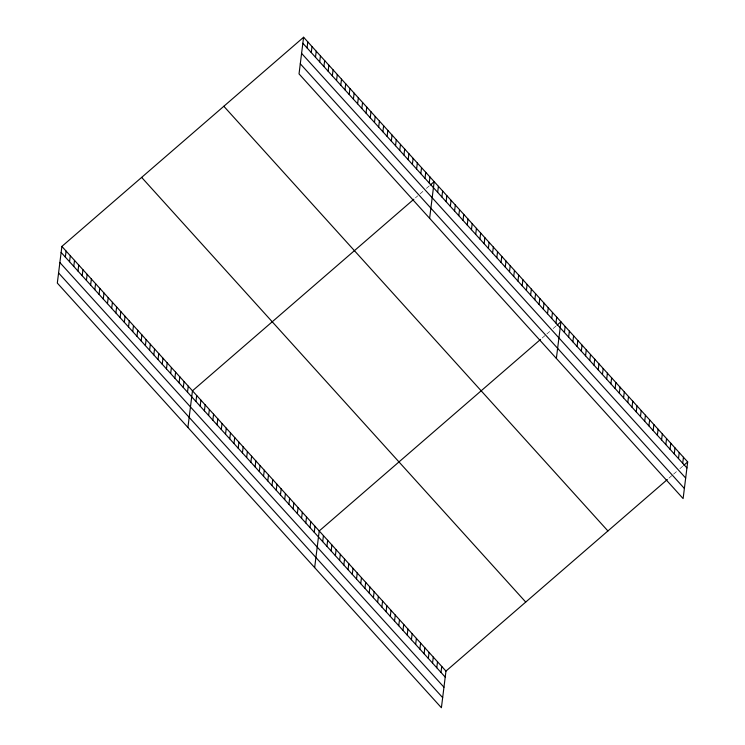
<?xml version="1.0" encoding="UTF-8"?>
<svg xmlns="http://www.w3.org/2000/svg" width="745" height="745" viewBox="0 0 745 745"><rect width="100%" height="100%" fill="white"/><g stroke="black" fill="none" stroke-linecap="round" stroke-linejoin="round"><path stroke-width="0.56" stroke-dasharray="3.73 2.79" d="M415.421 197.881L417.759 195.851M420.106 193.821L424.017 190.441M426.363 188.41L429.493 185.701M542.164 338.025L546.076 334.645M546.858 333.965L549.987 331.255M553.116 328.554L556.245 325.844M668.917 478.169L672.828 474.788M673.61 474.109L676.739 471.399M679.868 468.698L682.997 465.988"/><path stroke-width="1.12" d="M303.597 37.25L299.034 73.904L683.118 498.582L687.682 461.928L303.597 37.25L61.882 246.418L57.318 283.072L441.403 707.75L445.966 671.096L667.352 479.519M65.346 257.081L66.091 251.074M69.555 261.737L70.309 255.731M73.774 266.393L74.519 260.387M77.983 271.05L78.728 265.052M82.192 275.706L82.946 269.709M86.411 280.371L87.156 274.365M90.62 285.028L91.365 279.021M94.829 289.684L95.584 283.677M99.048 294.34L99.793 288.334M103.257 298.996L104.002 292.999M107.466 303.653L108.221 297.655M111.685 308.318L112.43 302.312M115.894 312.974L116.639 306.968M120.113 317.631L120.858 311.624M124.322 322.287L125.067 316.28M128.531 326.943L129.285 320.946M132.75 331.599L133.495 325.602M136.959 336.265L137.704 330.258M141.168 340.921L141.923 334.915M145.387 345.578L146.132 339.571M149.596 350.234L150.341 344.227M153.805 354.89L154.56 348.893M158.024 359.546L158.769 353.549M162.233 364.212L162.978 358.205M166.452 368.868L167.197 362.862M170.661 373.524L171.406 367.518M174.87 378.181L175.624 372.174M179.089 382.837L179.834 376.84M183.298 387.493L184.043 381.496M187.507 392.149L188.262 386.152M187.908 427.462L192.471 390.808L413.857 199.232M195.944 401.481L196.699 395.483M200.172 406.155L200.917 400.149M204.4 410.83L205.145 404.824M208.619 415.496L209.373 409.499M212.847 420.171L213.592 414.164M217.074 424.836L217.819 418.839M221.302 429.511L222.047 423.505M225.521 434.186L226.275 428.179M229.749 438.852L230.494 432.854M233.977 443.526L234.722 437.52M238.195 448.201L238.949 442.195M242.423 452.867L243.168 446.87M246.651 457.542L247.396 451.535M250.869 462.217L251.624 456.21M307.061 47.913L307.806 41.906M255.097 466.882L255.842 460.885M311.27 52.569L312.015 46.562M259.325 471.557L260.07 465.55M315.489 57.225L316.234 51.219M263.544 476.223L264.298 470.225M319.698 61.882L320.443 55.884M267.772 480.897L268.517 474.891M323.907 66.538L324.662 60.541M272 485.572L272.745 479.566M328.126 71.203L328.871 65.197M276.227 490.238L276.972 484.241M332.335 75.86L333.08 69.853M280.446 494.913L281.2 488.906M336.544 80.516L337.299 74.509M284.674 499.588L285.419 493.581M340.763 85.172L341.508 79.166M288.902 504.253L289.647 498.256M344.972 89.828L345.717 83.831M293.12 508.928L293.875 502.922M349.181 94.485L349.936 88.487M297.348 513.603L298.093 507.596M353.4 99.15L354.145 93.144M301.576 518.269L302.321 512.262M357.609 103.806L358.354 97.8M305.795 522.943L306.549 516.937M361.828 108.463L362.573 102.456M310.022 527.609L310.767 521.612M366.037 113.119L366.782 107.112M314.25 532.284L314.995 526.277M370.246 117.775L371.001 111.778M314.651 567.606L319.223 530.952L540.6 339.375M374.465 122.431L375.21 116.434M322.697 541.624L323.442 535.627M378.674 127.097L379.419 121.09M326.925 546.299L327.67 540.293M382.883 131.753L383.638 125.747M331.153 550.974L331.897 544.968M387.102 136.409L387.847 130.403M335.371 555.64L336.125 549.642M391.311 141.066L392.056 135.059M339.599 560.314L340.344 554.308M395.521 145.722L396.275 139.725M343.827 564.98L344.572 558.983M399.739 150.378L400.484 144.381M348.045 569.655L348.8 563.648M403.948 155.044L404.693 149.037M352.273 574.33L353.018 568.323M408.167 159.7L408.912 153.694M356.501 578.995L357.246 572.998M412.376 164.356L413.121 158.35M360.72 583.67L361.474 577.664M416.585 169.013L417.34 163.006M364.948 588.345L365.693 582.339M420.804 173.669L421.549 167.672M369.175 593.011L369.92 587.013M425.013 178.325L425.758 172.328M373.394 597.686L374.148 591.679M429.222 182.991L429.977 176.984M377.622 602.36L378.367 596.354M429.623 218.294L434.186 181.64L430.275 185.021M381.85 607.026L382.595 601.029M437.66 192.312L438.414 186.315M386.078 611.701L386.823 605.694M441.887 196.987L442.632 190.981M390.296 616.366L391.041 610.369M446.115 201.662L446.86 195.656M394.524 621.041L395.269 615.035M450.334 206.328L451.088 200.331M398.752 625.716L399.497 619.71M454.562 211.003L455.307 204.996M402.971 630.382L403.725 624.385M458.79 215.678L459.535 209.671M407.198 635.057L407.943 629.05M463.017 220.343L463.762 214.337M411.426 639.732L412.171 633.725M467.236 225.018L467.981 219.011M415.645 644.397L416.399 638.4M471.464 229.683L472.209 223.686M419.873 649.072L420.618 643.065M475.692 234.358L476.437 228.352M424.101 653.747L424.846 647.74M479.91 239.033L480.665 233.027M428.319 658.412L429.073 652.415M484.138 243.699L484.883 237.702M432.547 663.087L433.292 657.081M488.366 248.374L489.111 242.367M436.775 667.753L437.52 661.756M492.585 253.049L493.339 247.042M440.993 672.428L441.748 666.421M496.813 257.714L497.558 251.717M501.04 262.389L501.785 256.382M505.259 267.055L506.013 261.057M509.487 271.729L510.232 265.723M513.715 276.404L514.46 270.398M517.933 281.07L518.688 275.073M522.161 285.745L522.906 279.738M526.389 290.42L527.134 284.413M530.617 295.085L531.362 289.088M534.836 299.76L535.59 293.754M539.063 304.435L539.808 298.428M543.291 309.101L544.036 303.103M547.51 313.775L548.264 307.769M551.738 318.441L552.483 312.444M555.966 323.116L556.711 317.109M556.366 358.438L560.938 321.784L557.027 325.165M564.412 332.456L565.157 326.459M568.64 337.131L569.385 331.125M572.858 341.806L573.613 335.799M577.086 346.472L577.831 340.474M581.314 351.146L582.059 345.14M585.542 355.821L586.287 349.815M589.761 360.487L590.515 354.49M593.989 365.162L594.734 359.155M598.216 369.827L598.961 363.83M602.435 374.502L603.189 368.496M606.663 379.177L607.408 373.171M610.891 383.843L611.636 377.845M615.109 388.517L615.864 382.511M619.337 393.192L620.082 387.186M623.565 397.858L624.31 391.861M627.784 402.533L628.538 396.526M632.011 407.208L632.756 401.201M636.239 411.873L636.984 405.867M640.467 416.548L641.212 410.542M644.686 421.214L645.44 415.216M648.914 425.889L649.659 419.882M653.142 430.563L653.886 424.557M657.36 435.229L658.114 429.232M661.588 439.904L662.333 433.897M665.816 444.579L666.561 438.572M670.034 449.244L670.789 443.247M674.262 453.919L675.007 447.913M678.49 458.585L679.235 452.588M682.709 463.26L683.463 457.253M683.78 465.308L687.682 461.928M302.842 43.257L686.937 467.935M301.585 53.37L685.679 478.048M300.291 63.791L684.376 488.469M223.826 106.274L607.92 530.952M141.643 177.394L525.737 602.072M61.882 246.418L445.966 671.096M61.127 252.425L445.221 677.103M59.87 262.538L443.964 687.216M58.576 272.959L442.67 697.637"/></g></svg>
